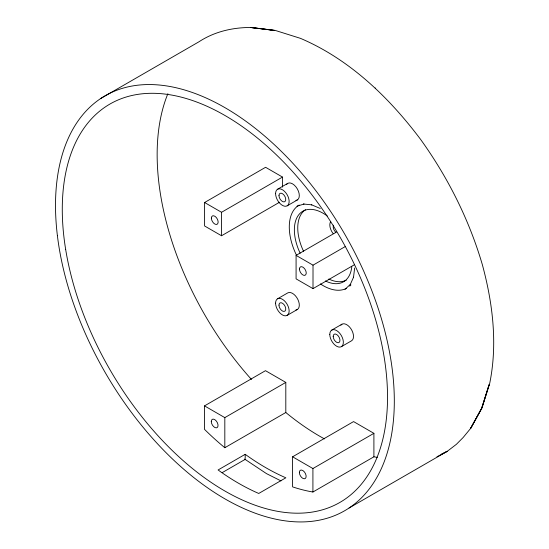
<?xml version="1.0" encoding="UTF-8"?>
<svg xmlns="http://www.w3.org/2000/svg" width="549" height="549" viewBox="0 0 549 549"><rect width="100%" height="100%" fill="white"/><g stroke="black" fill="none" stroke-linecap="round" stroke-linejoin="round"><path stroke-width="0.82" d="M204.509 405.883L204.496 429.352A229.99 132.783 60 0 0 224.822 447.723L285.809 412.512L285.809 382.406L265.49 370.678L204.509 405.883L224.822 417.617L285.809 382.406M336.489 232.055L296.083 255.388L296.083 278.858L313.005 288.63L313.019 265.167L345.348 246.501M354.647 268.036L353.474 277.629L353.563 277.197L350.159 284.732M345.026 289.316L350.42 284.313M221.542 235.754L221.542 212.291L282.502 177.073L265.586 167.294L204.599 202.506L204.599 225.975L221.542 235.754L279.558 202.238M100.728 98.497L198.978 41.772C214.254 31.725 232.453 27.471 250.584 27.484L275.056 30.367L300.454 38.348C349.48 59.244 388.932 97.248 420.568 139.364C447.812 177.245 469.011 219.415 482.214 264.206L482.324 264.597C492.762 303.082 497.737 343.77 489.742 383.202L482.125 407.612L470.644 428.392L463.13 437.519L456.391 444.306L447.339 451.264L349.089 507.99M277.574 189.233L287.738 183.366M287.161 205.834L297.325 199.966M277.574 298.78L287.738 292.912A9.58 5.531 60 0 1 297.908 299.548A9.58 5.531 60 0 1 295.918 309.945M313.005 288.63L354.153 264.879M287.161 315.38L297.325 309.506M331.781 330.079L341.952 324.205M341.368 346.673L351.532 340.805A9.58 5.531 60 0 0 350.866 328.679A9.58 5.531 60 0 0 340.874 325.207M245.197 454.318L218.09 469.965A229.99 132.783 60 0 0 258.744 493.455L285.851 477.802A229.99 132.783 60 0 1 245.197 454.318L245.197 457.736A4.79 2.766 60 0 1 245.163 458.237L244.888 459.534L222.187 472.641M292.59 456.802L353.57 421.591L373.903 433.333L373.903 456.802L312.916 492.014A229.99 132.783 60 0 1 292.583 486.881L292.59 456.802L312.916 468.537L373.903 433.333M441.403 454.195L447.339 451.264L436.956 456.782M297.03 206.184L304.057 204.015L303.563 204.029L311.791 204.846L311.372 204.708L320.266 208.49M280.978 480.903L266.512 473.636L244.772 459.163M296.083 255.388L313.019 265.167M204.599 202.506L221.542 212.291M375.193 87.97L375.53 88.314M312.916 468.537L312.916 492.014M282.502 177.073L282.502 187.127M224.822 417.617L224.822 447.723M377.321 457.338A229.99 132.783 60 0 1 373.903 456.802M324.466 438.891A229.99 132.783 60 0 1 285.809 412.512M251.449 379.434A229.99 132.783 60 0 1 167.87 93.714M286.66 184.368A9.58 5.531 60 0 1 297.325 188.904A9.58 5.531 60 0 1 295.918 200.399M335.7 232.103A4.79 2.766 60 0 1 333.641 225.186M333.188 233.654A9.58 5.531 60 0 1 330.711 221.535M346.241 280.196A40.729 23.511 60 0 1 328.803 279.016M303.528 251.243A40.729 23.511 60 0 1 305.532 209.691M346.419 288.397A47.914 27.663 60 0 1 320.444 283.943M296.467 255.189A47.914 27.663 60 0 1 299.205 205.024M350.921 284.972A47.914 27.663 60 0 1 349.734 286.125M351.799 266.526A40.729 23.511 60 0 1 325.413 280.971M300.138 253.199A40.729 23.511 60 0 1 298.382 215.27A40.729 23.511 60 0 1 327.259 215.97M489.084 384.794L481.624 408.408L470.644 428.392L481.624 408.408L489.084 384.794M261.269 28.699L250.584 27.484L274.136 30.408L261.269 28.699M278.981 305.12A4.79 2.766 60 0 0 284.059 311.441A4.79 2.766 60 0 0 284.059 304.668A4.79 2.766 60 0 0 278.981 305.12M275.591 303.165A9.58 5.531 60 0 0 285.755 315.812A9.58 5.531 60 0 0 285.755 302.259A9.58 5.531 60 0 0 275.591 303.165M278.981 195.581A4.79 2.766 60 0 0 284.059 201.902A4.79 2.766 60 0 0 284.059 195.128A4.79 2.766 60 0 0 278.981 195.581M275.591 193.625A9.58 5.531 60 0 0 285.755 206.266A9.58 5.531 60 0 0 285.755 192.713A9.58 5.531 60 0 0 275.591 193.625M333.188 336.42A4.79 2.766 60 0 0 338.273 342.741A4.79 2.766 60 0 0 338.273 335.967A4.79 2.766 60 0 0 333.188 336.42M329.798 334.465A9.58 5.531 60 0 0 339.961 347.105A9.58 5.531 60 0 0 339.961 333.552A9.58 5.531 60 0 0 329.798 334.465M57.398 235.686A239.57 138.321 60 0 0 330.525 517.158A239.57 138.321 60 0 0 286.798 156.884A239.57 138.321 60 0 0 57.398 235.686M299.363 472.456A4.79 2.766 60 0 0 304.448 478.776A4.79 2.766 60 0 0 304.448 471.996A4.79 2.766 60 0 0 299.363 472.456M211.379 218.152A4.79 2.766 60 0 0 216.457 224.472A4.79 2.766 60 0 0 216.457 217.699A4.79 2.766 60 0 0 211.379 218.152M211.276 421.529A4.79 2.766 60 0 0 216.354 427.849A4.79 2.766 60 0 0 216.354 421.076A4.79 2.766 60 0 0 211.276 421.529M299.466 269.079A4.79 2.766 60 0 0 304.551 275.399A4.79 2.766 60 0 0 304.551 268.626A4.79 2.766 60 0 0 299.466 269.079M65.66 249.411A229.99 132.783 60 0 0 333.106 505.904A229.99 132.783 60 0 0 275.948 154.42A229.99 132.783 60 0 0 65.66 249.411"/></g></svg>
